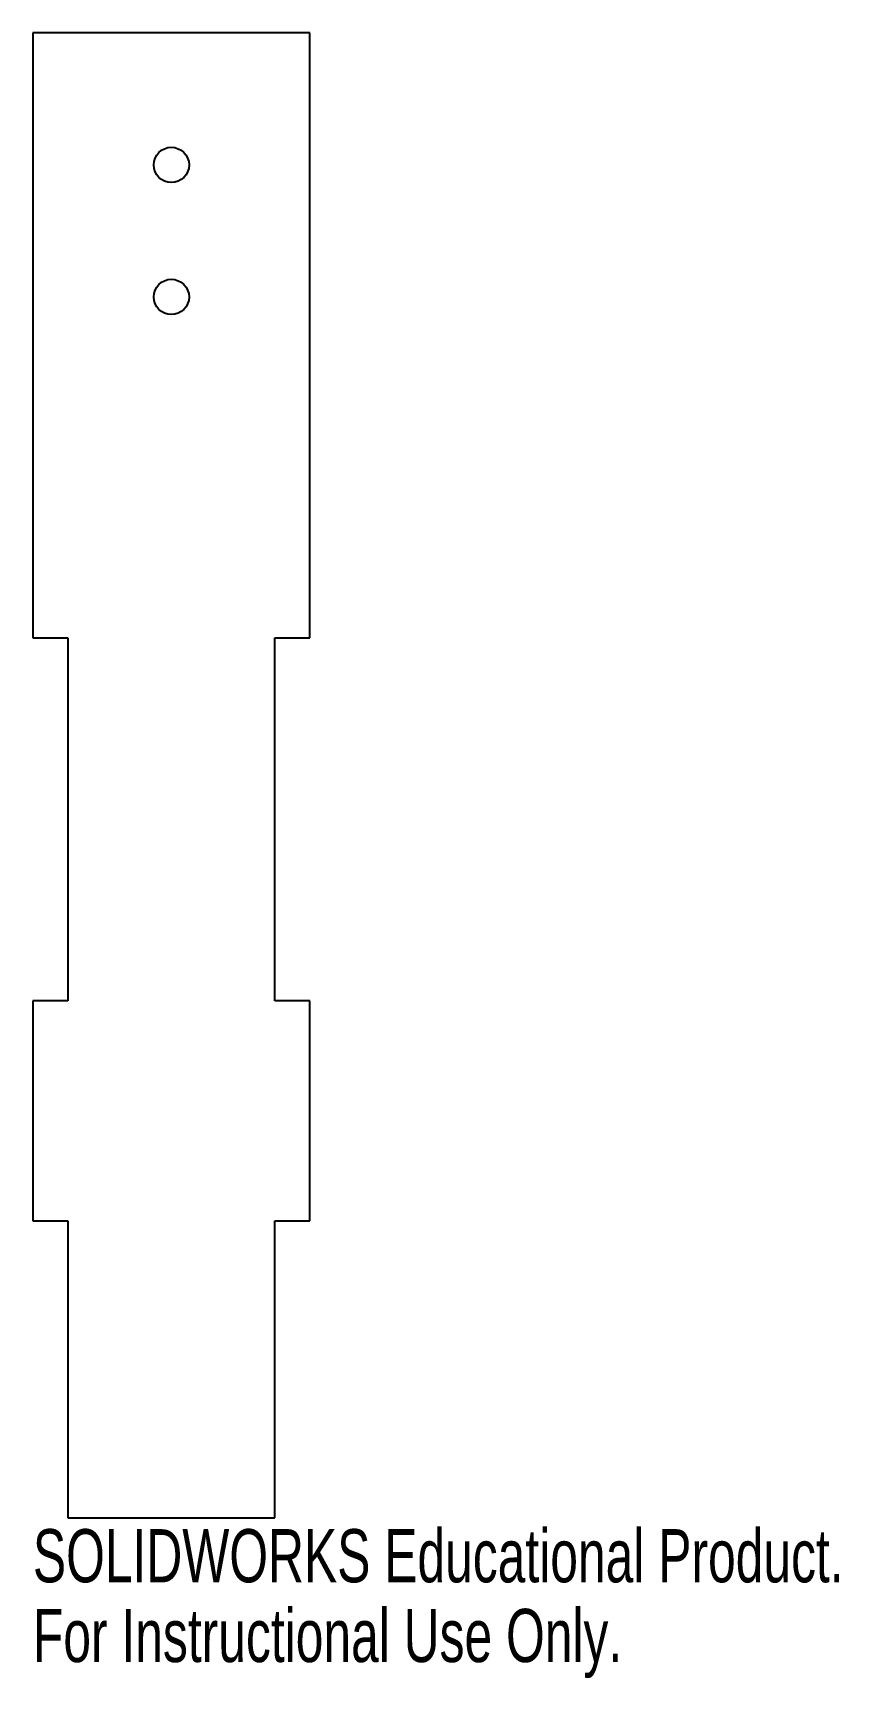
# Model space of a CAD drawing. Header units: millimetres. Extents: x -13 to 61, y -150 to 0.
import ezdxf

# ---------------------------------------------------------------- set-up
doc = ezdxf.new("R2010")
doc.units = ezdxf.units.MM
doc.styles.add('SLDTEXTSTYLE0', font='TXT', dxfattribs={"width": 0.7})

msp = doc.modelspace()

# ---------------------------------------------------------------- linework, layer by layer
at = {"color": 7, "linetype": 'Continuous', "lineweight": 25}
for p, q in [((12.59, 0), (-12.59, 0)), ((-12.59, 0), (-12.59, -55)), ((12.59, -55), (12.59, 0)), ((-12.59, -55), (-9.41, -55)), ((-9.41, -55), (-9.41, -88)), ((9.41, -88), (9.41, -55)), ((9.41, -55), (12.59, -55)), ((-9.41, -88), (-12.59, -88)), ((-12.59, -88), (-12.59, -108)), ((12.59, -88), (9.41, -88)), ((12.59, -108), (12.59, -88)), ((-12.59, -108), (-9.41, -108)), ((-9.41, -108), (-9.41, -135)), ((9.41, -135), (9.41, -108)), ((9.41, -108), (12.59, -108)), ((-9.41, -135), (9.41, -135))]:
    msp.add_line(p, q, dxfattribs=at)
for centre in [(0, -12), (0, -24)]:
    msp.add_circle(centre, 1.6, dxfattribs=at)

# ---------------------------------------------------------------- texts
at = {"color": 7, "linetype": 'Continuous', "char_height": 4.8336, "attachment_point": 1, "style": 'SLDTEXTSTYLE0'}
for s, insert in [('SOLIDWORKS Educational Product.', (-12.59, -136.02)), ('For Instructional Use Only.', (-12.59, -143.27))]:
    msp.add_mtext(s, dxfattribs=dict(at, insert=insert))

doc.saveas('drawing.dxf')
